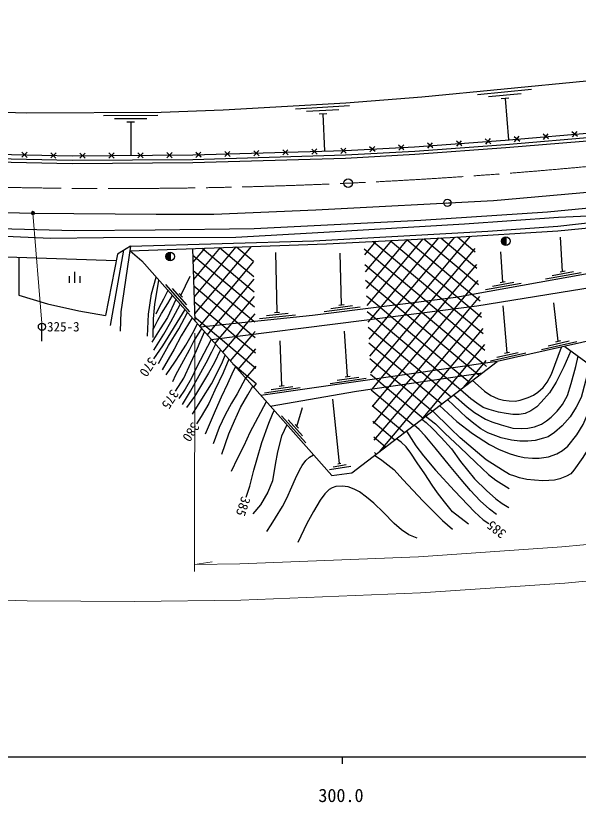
# Model space of a CAD drawing. Units: millimetres at full size, sheet at 1:1000; details may follow other scales. Extents: x 40000 to 680000, y 20000 to 380000.
# Drawn here: x 322984 to 400580, y 198715 to 307301 of the extents above; entities that cross this region are included whole.
import ezdxf
from ezdxf.enums import TextEntityAlignment as Align

# ---------------------------------------------------------------- set-up
doc = ezdxf.new("R2010")
doc.units = ezdxf.units.MM
doc.header["$LTSCALE"] = 1000
doc.linetypes.add('CHAIN', pattern=[18.5, 12, -1.5, 3.5, -1.5])
for name, color, linetype, lineweight in [('M-BGD', 7, 'Continuous', 25), ('M-BMK', 2, 'CHAIN', 13), ('M-BMK-SRVR', 3, 'Continuous', 25), ('M-STR-HTXT', 7, 'Continuous', 13), ('M-STR-STRC', 7, 'Continuous', 25), ('M-TTL-BAND', 7, 'Continuous', 25)]:
    doc.layers.add(name, color=color, linetype=linetype, lineweight=lineweight)
doc.styles.add('ＭＳ ゴシック', font='')
doc.styles.get('ＭＳ ゴシック').set_extended_font_data('MS Gothic')

msp = doc.modelspace()

# ---------------------------------------------------------------- hatches: boundary and pattern name
at = {"layer": 'M-BGD'}
for points in [[(390578, 276786), (390578, 275586, -1)], [(344281, 274667), (344281, 273467, -1)]]:
    msp.add_hatch(color=256, dxfattribs=at).paths.add_polyline_path(points)
at = {"layer": 'M-STR-HTXT'}
msp.add_hatch(color=256, dxfattribs=at).paths.add_polyline_path([(325581, 280181, -0.41421), (325481, 279842, -0.41421), (325142, 279942, -1)])

# ---------------------------------------------------------------- linework, layer by layer
at = {"layer": 'M-BGD'}
for p, q in [((394131, 297130), (386667, 296397)), ((392682, 296536), (388204, 296096)), ((391009, 295919), (389964, 295817)), ((390487, 295868), (390972, 290173)), ((369046, 294843), (361557, 294424)), ((367573, 294310), (363080, 294058)), ((342586, 293532), (335087, 293500)), ((365876, 293764), (364828, 293705)), ((365352, 293735), (365560, 288592)), ((341088, 293076), (336588, 293056)), ((339365, 292618), (338315, 292614)), ((338840, 292616), (338850, 288018)), ((400479, 290628), (399714, 291273)), ((399774, 290568), (400419, 291332)), ((384527, 289342), (383770, 289995)), ((383821, 289290), (384475, 290047)), ((388516, 289634), (387759, 290287)), ((387811, 289582), (388464, 290339)), ((392508, 289949), (391743, 290594)), ((391803, 289889), (392448, 290654)), ((396493, 290289), (395729, 290933)), ((395789, 290229), (396433, 290993)), ((364545, 288210), (363818, 288896)), ((363839, 288190), (364525, 288917)), ((368544, 288324), (367817, 289011)), ((367837, 288304), (368524, 289031)), ((372547, 288554), (371801, 289220)), ((371841, 288514), (372507, 289260)), ((376541, 288781), (375795, 289447)), ((375835, 288741), (376501, 289487)), ((380537, 289050), (379780, 289703)), ((379832, 288998), (380486, 289755)), ((323830, 287754), (324551, 288446)), ((324537, 287739), (323844, 288460)), ((327829, 287672), (328550, 288364)), ((328536, 287657), (327843, 288379)), ((332545, 287623), (331833, 288325)), ((331838, 287618), (332540, 288330)), ((336545, 287649), (335833, 288352)), ((335838, 287644), (336540, 288356)), ((340545, 287675), (339833, 288378)), ((339838, 287671), (340540, 288382)), ((344545, 287701), (343833, 288404)), ((343838, 287697), (344540, 288408)), ((348552, 287753), (347825, 288439)), ((347845, 287732), (348532, 288459)), ((352550, 287867), (351823, 288554)), ((351843, 287847), (352530, 288574)), ((356549, 287981), (355822, 288668)), ((355842, 287961), (356528, 288688)), ((360547, 288095), (359820, 288782)), ((359840, 288075), (360527, 288802)), ((382024, 281440), (382349, 281457)), ((382698, 281475), (383023, 281492)), ((372655, 276172), (371074, 274288)), ((374820, 276283), (371193, 271960)), ((376986, 276394), (371312, 269633)), ((379151, 276506), (371432, 267306)), ((372291, 276154), (381746, 268220)), ((381317, 276617), (373388, 267167)), ((374618, 276273), (383882, 268500)), ((383487, 276733), (375705, 267459)), ((376946, 276392), (385918, 268864)), ((385670, 276865), (378023, 267751)), ((379273, 276512), (386802, 270195)), ((381601, 276631), (386576, 272456)), ((383918, 276759), (386351, 274718)), ((390578, 276786), (390578, 275586)), ((398411, 272013), (398147, 276745)), ((336064, 264557), (337911, 274915)), ((347375, 275159), (347673, 265183)), ((349060, 275220), (347431, 273279)), ((351197, 275297), (347503, 270894)), ((353333, 275373), (347574, 268509)), ((355470, 275450), (347645, 266124)), ((348721, 275208), (355880, 269201)), ((351090, 275293), (355835, 271311)), ((353458, 275378), (355789, 273421)), ((371030, 275140), (379599, 267950)), ((386307, 275155), (380340, 268043)), ((390158, 270537), (389893, 274723)), ((336829, 273454), (321745, 273968)), ((344281, 274667), (344281, 273467)), ((347403, 274242), (355925, 267090)), ((359030, 266362), (358872, 274623)), ((367919, 267386), (367731, 274535)), ((355791, 273362), (348317, 264455)), ((371141, 272974), (377451, 267679)), ((386527, 272947), (382657, 268335)), ((331142, 270446), (331142, 271946)), ((347466, 272116), (355809, 265116)), ((396056, 270982), (400978, 271863)), ((396988, 271454), (399941, 271982)), ((398067, 271951), (398756, 272075)), ((330392, 270446), (330392, 271346)), ((331892, 270446), (331892, 271346)), ((345764, 268699), (347061, 271359)), ((355842, 270954), (350468, 264550)), ((371252, 270808), (375304, 267409)), ((386747, 270740), (385042, 268707)), ((387802, 269506), (392724, 270386)), ((388734, 269977), (391687, 270505)), ((389813, 270475), (390502, 270598)), ((343658, 270174), (346971, 266429)), ((344545, 269623), (346533, 267377)), ((347529, 269991), (353616, 264883)), ((345532, 268961), (345996, 268437)), ((355894, 268546), (352743, 264791)), ((371363, 268643), (373156, 267138)), ((382657, 268335), (381176, 266570)), ((381746, 268220), (383371, 266856)), ((385042, 268707), (383503, 266873)), ((383882, 268500), (385509, 267135)), ((386968, 268533), (385830, 267177)), ((385918, 268864), (387027, 267933)), ((347593, 267865), (351423, 264651)), ((366468, 266901), (369445, 267276)), ((367572, 267342), (368266, 267430)), ((373388, 267167), (371868, 265356)), ((373156, 267138), (374821, 265741)), ((375705, 267459), (374195, 265660)), ((375304, 267409), (376959, 266020)), ((378023, 267751), (376522, 265963)), ((377451, 267679), (379096, 266299)), ((385830, 267177), (378064, 257922)), ((380340, 268043), (378849, 266266)), ((379599, 267950), (381234, 266577)), ((385509, 267135), (387253, 265671)), ((390765, 260779), (390217, 267247)), ((397813, 262370), (397233, 267648)), ((355946, 266138), (355017, 265032)), ((357570, 265906), (360553, 266222)), ((358682, 266325), (359378, 266399)), ((365513, 266478), (370474, 267103)), ((371474, 266477), (372684, 265462)), ((378849, 266266), (371910, 257996)), ((381176, 266570), (373353, 257247)), ((383503, 266873), (375708, 257584)), ((379096, 266299), (387473, 259270)), ((387188, 266325), (380420, 258259)), ((381234, 266577), (387704, 261148)), ((383371, 266856), (387478, 263410)), ((347656, 265739), (349231, 264418)), ((355017, 265032), (353328, 263018)), ((355809, 265116), (355971, 264980)), ((356607, 265502), (361579, 266029)), ((371868, 265356), (371551, 264978)), ((374195, 265660), (371671, 262651)), ((376522, 265963), (371790, 260324)), ((372684, 265462), (381144, 258363)), ((374821, 265741), (383254, 258665)), ((376959, 266020), (385363, 258968)), ((349231, 264418), (351216, 262752)), ((350468, 264550), (349380, 263253)), ((352743, 264791), (351011, 262727)), ((351423, 264651), (353364, 263023)), ((353616, 264883), (355511, 263293)), ((371585, 264312), (379035, 258061)), ((387408, 264118), (382775, 258597)), ((353328, 263018), (351508, 260849)), ((355645, 263310), (352571, 259647)), ((353364, 263023), (356062, 260759)), ((355511, 263293), (356016, 262869)), ((355998, 263730), (355645, 263310)), ((368768, 257499), (368315, 263763)), ((351011, 262727), (350444, 262051)), ((351216, 262752), (356107, 258649)), ((359677, 256196), (359462, 262401)), ((371697, 262146), (376925, 257759)), ((387628, 261910), (385131, 258934)), ((395507, 261234), (400384, 262336)), ((396416, 261747), (399342, 262408)), ((397472, 262293), (398154, 262448)), ((356050, 261322), (353635, 258445)), ((388459, 259643), (393336, 260744)), ((389368, 260156), (392294, 260817)), ((390424, 260702), (391107, 260856)), ((389381, 259543), (356795, 254874)), ((371808, 259981), (374816, 257456)), ((387848, 259703), (387486, 259272)), ((352929, 259243), (356152, 256538)), ((356101, 258914), (354699, 257243)), ((382775, 258597), (381574, 257165)), ((383254, 258665), (384531, 257594)), ((385131, 258934), (383933, 257507)), ((385363, 258968), (386637, 257899)), ((387486, 259272), (386293, 257849)), ((387473, 259270), (387930, 258887)), ((367326, 256989), (370296, 257415)), ((368422, 257449), (369115, 257548)), ((371919, 257815), (372707, 257154)), ((375708, 257584), (374496, 256139)), ((374816, 257456), (376108, 256372)), ((378064, 257922), (376855, 256481)), ((376925, 257759), (378213, 256678)), ((383933, 257507), (378922, 251535)), ((379035, 258061), (380319, 256983)), ((380420, 258259), (379214, 256823)), ((381144, 258363), (382425, 257289)), ((384531, 257594), (385630, 256671)), ((386293, 257849), (384719, 255974)), ((386637, 257899), (386921, 257660)), ((356153, 256506), (355762, 256041)), ((366379, 256550), (371328, 257259)), ((373353, 257247), (372136, 255796)), ((376855, 256481), (372268, 251014)), ((379214, 256823), (372387, 248687)), ((372707, 257154), (374002, 256067)), ((381574, 257165), (373125, 247096)), ((376108, 256372), (380465, 252716)), ((378213, 256678), (381756, 253705)), ((380319, 256983), (383047, 254694)), ((382425, 257289), (384339, 255683)), ((357287, 255247), (362237, 255957)), ((358235, 255686), (361204, 256112)), ((359331, 256146), (360023, 256246)), ((372136, 255796), (372029, 255669)), ((372030, 255649), (377882, 250739)), ((374496, 256139), (372148, 253341)), ((374002, 256067), (379174, 251728)), ((367631, 245484), (366729, 254362)), ((361771, 250608), (362536, 253237)), ((372141, 253484), (376591, 249750)), ((359665, 252083), (362978, 248338)), ((360552, 251533), (362540, 249286)), ((361539, 250870), (362003, 250346)), ((372252, 251318), (375300, 248761)), ((372363, 249153), (374008, 247772)), ((372474, 246987), (372717, 246784)), ((367424, 245450), (367838, 245518)), ((366248, 244649), (369208, 245134)), ((366791, 245042), (368568, 245333))]:
    msp.add_line(p, q, dxfattribs=at)
for points in [[(307206, 294393), (324511, 293905), (343059, 293984), (351578, 294316), (368521, 295264), (379004, 296096), (401706, 298327), (423256, 300628), (447754, 304010), (471957, 307388), (485959, 309760), (506666, 313314), (523401, 316177), (542632, 319488), (566282, 324741)], [(318159, 288223), (330782, 287965), (347407, 288074), (368431, 288674), (377976, 289217), (390509, 290134), (403415, 291233), (414669, 292404), (432367, 294964), (451176, 297673), (461061, 299085), (475906, 301172), (484106, 302281), (492628, 303061), (501474, 304033), (514032, 305021), (532487, 306414), (534792, 307687), (537355, 311003), (540939, 316293), (540686, 319153)], [(267912, 291491), (282897, 289485), (292984, 288698), (298977, 288157), (303170, 288066), (318144, 287623), (330778, 287365), (347417, 287474), (368456, 288075), (378015, 288618), (390556, 289536), (403471, 290635), (414743, 291808), (432453, 294370), (451261, 297079), (461145, 298491), (475988, 300578), (484174, 301685), (492684, 302464), (501340, 303292), (513455, 304111), (532594, 305488)], [(267293, 291120), (282850, 289037), (292946, 288250), (298952, 287707), (303159, 287616), (318133, 287173), (330774, 286915), (347425, 287024), (368475, 287625), (378044, 288169), (390592, 289087), (403514, 290187), (414798, 291362), (432518, 293924), (451325, 296634), (461208, 298045), (476049, 300132), (484224, 301238), (492726, 302016), (501376, 302843), (513486, 303662), (533052, 305069)], [(316100, 280256), (325361, 280062), (342375, 279898), (350332, 279922), (364388, 280511), (388911, 281803), (411151, 283777), (432947, 286316), (456830, 290084), (464226, 291241), (472011, 292422), (479661, 293394), (489588, 294674), (496427, 295465), (511883, 296495), (524633, 297459), (532470, 297600), (548747, 297665), (566090, 297794)], [(265956, 280271), (306079, 278488), (320689, 277924), (331045, 277659), (342223, 277747), (355874, 277934), (378854, 279095), (396328, 280242), (413492, 281892), (432614, 284201), (445323, 286229), (458114, 288264), (468672, 289920), (488034, 292615)], [(265903, 278922), (291423, 277955), (320514, 276917), (327762, 276610), (335101, 276679), (353331, 276713), (365467, 277418), (384877, 278581), (397855, 279496), (405948, 279865), (421904, 281841), (439949, 284312), (453505, 286666), (462423, 288113), (468877, 289069), (479660, 290117), (488217, 291145)], [(338814, 275465), (364103, 276215), (388084, 277581), (397780, 278270), (410358, 279683), (430783, 282127), (448653, 283976), (479178, 290070)], [(338724, 274848), (365850, 275823), (382915, 276699), (397784, 277598), (408147, 278624), (429161, 280928), (444074, 282763), (448154, 283080), (463686, 286343), (481376, 289026)], [(348425, 264333), (363934, 265977), (383678, 268463), (410772, 273310), (429069, 275130), (449305, 277040), (478943, 283082), (493763, 286125), (502711, 287887)], [(502711, 287887), (491090, 278888), (480327, 275093), (469281, 272402), (447075, 270730), (429491, 269278), (405589, 263204), (389381, 259543)], [(349963, 262595), (371045, 265249), (386567, 267273), (406158, 270423), (410092, 270877), (422804, 272035), (437134, 273449), (445121, 274445), (450700, 274948), (477829, 281186), (487893, 283538), (500512, 286183)], [(338814, 275465), (337007, 274365), (335347, 265903)], [(338814, 275465), (337497, 266437), (337381, 263774)], [(338778, 274850), (340367, 273441), (366571, 243825), (369335, 244194), (389381, 259543)], [(323404, 273911), (323402, 268739), (327358, 267524), (331683, 266547), (335347, 265903)], [(341164, 263072), (341313, 266116), (341705, 268885), (342336, 271215)], [(341950, 262879), (341971, 265437), (342171, 267473), (342736, 270763)], [(343976, 269361), (343361, 268165), (342708, 266968), (342288, 266098)], [(341959, 263991), (342583, 265290), (343113, 266191), (343972, 267567), (344592, 268666)], [(345090, 268102), (343913, 265633), (342915, 264057), (341738, 262223)], [(342031, 261144), (343402, 263353), (344394, 265064), (345675, 267441)], [(398713, 261651), (410134, 253318), (431061, 262157), (444933, 263620), (452936, 260825), (464894, 266747), (474375, 268102)], [(346295, 266741), (343207, 261747), (342004, 259915)], [(342677, 259289), (344034, 261781), (345464, 264085), (346674, 266313)], [(347326, 265575), (345803, 263122), (344826, 261277), (343194, 258408)], [(343727, 257732), (344944, 259465), (345700, 260655), (346463, 261811), (347344, 263444), (348051, 264756)], [(348611, 264123), (347548, 262435), (346913, 261132), (345830, 259207), (345031, 257661), (344617, 256737)], [(345028, 255474), (346173, 257284), (347119, 259404), (347933, 261073), (348559, 262605), (349022, 263659)], [(349963, 262595), (347939, 258759), (347248, 257253), (346360, 255753), (345478, 254471)], [(345965, 253612), (347107, 255482), (349233, 259404), (350047, 260897), (350549, 261932)], [(351222, 261172), (350336, 259331), (349595, 257940), (347653, 254756), (346523, 253227)], [(399559, 261034), (398613, 258827), (397545, 256721), (396629, 255230), (395481, 253942), (394844, 253316), (394034, 252765), (393260, 252403), (392426, 252262), (391550, 252262), (390624, 252390), (389600, 252562), (388288, 252936), (387471, 253237), (386569, 253807), (385772, 254420), (384330, 255676)], [(385978, 256938), (386773, 256230), (387664, 255485), (388538, 254892), (389522, 254433), (390280, 254213), (391038, 254122), (391864, 254073), (392567, 254207), (393683, 254587), (394428, 254917), (394997, 255314), (395725, 255992), (396294, 256703), (396869, 257822), (398291, 261556)], [(347365, 252273), (348664, 254378), (349971, 256483), (350884, 258185), (351508, 259513), (351889, 260419)], [(352378, 259865), (351615, 258001), (350453, 255599), (349621, 253789), (348578, 251963), (347919, 250948)], [(383376, 254945), (385257, 253309), (386275, 252543), (387802, 251605), (388673, 251225), (389960, 250808), (391544, 250379), (392789, 250305), (393629, 250372), (394536, 250562), (395494, 250925), (396218, 251397), (396855, 251881), (397654, 252710), (398396, 253611), (399089, 254887), (399623, 256519), (400243, 258881), (400578, 260290)], [(349174, 249569), (350520, 252780), (351384, 254676), (352262, 256551), (352830, 257863), (353281, 258845)], [(402189, 259115), (400977, 254597), (400313, 253271), (399469, 251910), (398347, 250665), (397305, 249754), (396436, 249187), (395771, 248972), (394614, 248676), (393611, 248584), (392539, 248584), (391382, 248713), (389951, 249046), (388090, 249727), (387149, 250290), (386158, 251010), (385178, 251830), (382545, 254309)], [(358083, 253418), (370012, 255488), (387373, 258006)], [(381455, 253475), (383852, 251269), (385974, 249629), (388345, 248105), (389674, 247426), (391191, 246814), (392107, 246542), (393129, 246319), (394286, 246220), (395196, 246220), (396493, 246412), (397632, 246796), (398425, 247261), (399131, 247855), (400390, 249422), (401262, 250883), (402268, 253213), (402536, 254283), (403143, 258419)], [(354663, 257283), (353516, 255103), (352730, 253810), (351872, 252186), (351027, 250431), (350203, 248183)], [(405407, 256767), (403165, 249628), (402639, 248633), (401230, 246302), (399991, 244586), (399535, 244079), (398947, 243725), (398025, 243350), (397296, 243178), (396505, 243127), (395694, 243107), (394539, 243168), (393495, 243269), (392480, 243500), (391851, 243722), (391084, 243976), (390144, 244547), (387855, 245994), (384284, 249025), (382941, 250316), (380493, 252738)], [(351398, 246783), (352400, 249592), (353146, 251375), (353991, 253197), (354981, 254979), (355671, 256144)], [(357551, 254019), (356364, 251855), (355270, 249773), (354441, 247937), (353558, 246212), (352710, 244358)], [(354786, 240836), (355280, 242340), (355836, 244573), (356256, 245980), (356938, 248394), (357904, 251032), (358384, 252293), (358624, 252807)], [(379529, 252000), (380886, 250957), (382239, 249624), (384244, 247728), (386447, 245614), (388178, 243954), (389212, 243169), (391027, 242022)], [(378990, 251587), (379605, 251125), (380492, 250320), (381674, 249057), (383076, 247502), (384342, 245773), (386277, 243374), (387917, 241734), (389228, 240623), (390096, 239974), (390995, 239403)], [(360379, 250823), (359640, 249238), (359107, 247084), (358782, 245346), (358405, 243083), (357767, 241511), (356724, 239787), (355701, 238529)], [(376866, 249961), (378197, 247934), (379233, 246562), (380908, 244561), (383513, 241720), (386253, 238789), (387463, 237709), (388232, 237192)], [(389318, 238440), (388322, 239169), (387053, 240333), (385728, 241735), (384414, 243262), (382798, 245199), (380847, 247652), (379473, 249321), (378647, 250170), (377935, 250779)], [(385424, 237101), (383246, 238812), (382122, 240195), (381164, 241412), (380413, 242474), (379397, 244079), (378380, 245588), (377506, 246889), (376820, 247807), (376154, 248441), (375488, 248905)], [(357601, 236096), (358202, 237036), (358829, 238003), (359803, 239554), (360398, 240685), (361064, 242280), (361555, 243431), (362104, 244578), (362501, 245208), (363013, 245913), (363508, 246350), (364044, 246681)], [(372494, 246613), (373483, 245967), (375131, 244643), (376442, 243243), (379162, 240313), (381864, 237593), (383233, 236406)], [(378343, 235173), (377221, 235614), (376178, 236318), (375169, 237203), (373734, 238716), (372358, 240013), (371386, 240815), (370403, 241557), (369673, 241954), (368833, 242254), (368018, 242365), (367152, 242313), (366644, 242130), (366217, 241895), (365644, 241277), (364999, 240411), (364074, 238852), (363122, 237222), (361904, 234572)]]:
    msp.add_lwpolyline(points, dxfattribs=at)
for centre, radius in [((382524, 281466), 500), ((390578, 276186), 600), ((344281, 274067), 600)]:
    msp.add_circle(centre, radius, dxfattribs=at)
at = {"layer": 'M-BMK'}
msp.add_arc((336711, 983446), 700000, 266.89118, 279.50942, dxfattribs=at)
at = {"layer": 'M-BMK-SRVR'}
msp.add_circle((368834, 284183), 600, dxfattribs=at)
at = {"layer": 'M-STR-HTXT'}
for p, q in [((325361, 280062), (326602, 264873)), ((347665, 230554), (347673, 263485)), ((347666, 231555), (350092, 231928))]:
    msp.add_line(p, q, dxfattribs=at)
for points in [[(505945, 247579), (502235, 247260), (487182, 245585), (469590, 243104), (460234, 241662), (453655, 240591), (431007, 237375), (416225, 235657), (398336, 233969), (378547, 232601), (353892, 231636), (347666, 231555)], [(565710, 244411), (554278, 244817), (551852, 244821), (540912, 244641), (529466, 244217), (514744, 243317), (502726, 242284), (487808, 240624), (470320, 238158), (461017, 236724), (454408, 235648), (431648, 232416), (416748, 230684), (398744, 228985), (378817, 227608), (354022, 226637), (339384, 226446), (324553, 226538), (305356, 227092)]]:
    msp.add_lwpolyline(points, dxfattribs=at)
msp.add_circle((325361, 280062), 250, dxfattribs=at)
at = {"layer": 'M-STR-STRC'}
msp.add_line((326602, 262373), (326602, 264873), dxfattribs=at)
msp.add_circle((326602, 264373), 500, dxfattribs=at)
at = {"layer": 'M-TTL-BAND'}
for p, q in [((40000, 205000), (579000, 205000)), ((368000, 205000), (368000, 204000))]:
    msp.add_line(p, q, dxfattribs=at)

# ---------------------------------------------------------------- texts
at = {"layer": 'M-BGD', "style": 'ＭＳ ゴシック'}
for s, rotation, p in [('370', 236.709, (342004, 259915)), ('375', 237.681, (345028, 255474)), ('380', 236.991, (347919, 250948)), ('385', 251.812, (354786, 240836))]:
    msp.add_text(s, height=1320, rotation=rotation, dxfattribs=at).set_placement(p, align=Align.MIDDLE_LEFT)
msp.add_text('385', height=1320, rotation=141.838, dxfattribs=at).set_placement((388232, 237192), align=Align.MIDDLE_RIGHT)
at = {"layer": 'M-STR-STRC', "style": 'ＭＳ ゴシック'}
msp.add_text('325-3', height=1320, dxfattribs=at).set_placement((327302, 264373), align=Align.MIDDLE_LEFT)
at = {"layer": 'M-TTL-BAND', "style": 'ＭＳ ゴシック'}
msp.add_text('300.0', height=1833, dxfattribs=at).set_placement((367844, 198195), align=Align.BOTTOM_CENTER)

doc.saveas('drawing.dxf')
